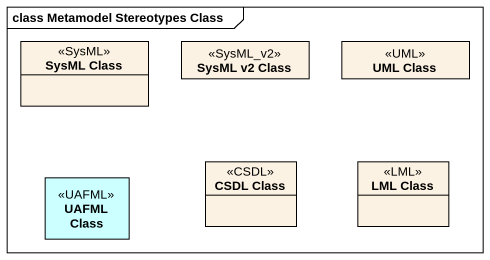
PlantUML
@startuml
mainframe class Metamodel Stereotypes Class
hide circle
hide empty members
class "SysML Class" as SysML_Class <<SysML>>
class "SysML v2 Class" as SysML_v2_Class <<SysML_v2>>
class "UML Class" as UML_Class <<UML>>
class "UAFML Class" as UAFML_Class <<UAFML>> #CCFFFF
class "CSDL Class" as CSDL_Class <<CSDL>>
class "LML Class" as LML_Class <<LML>>
@enduml
